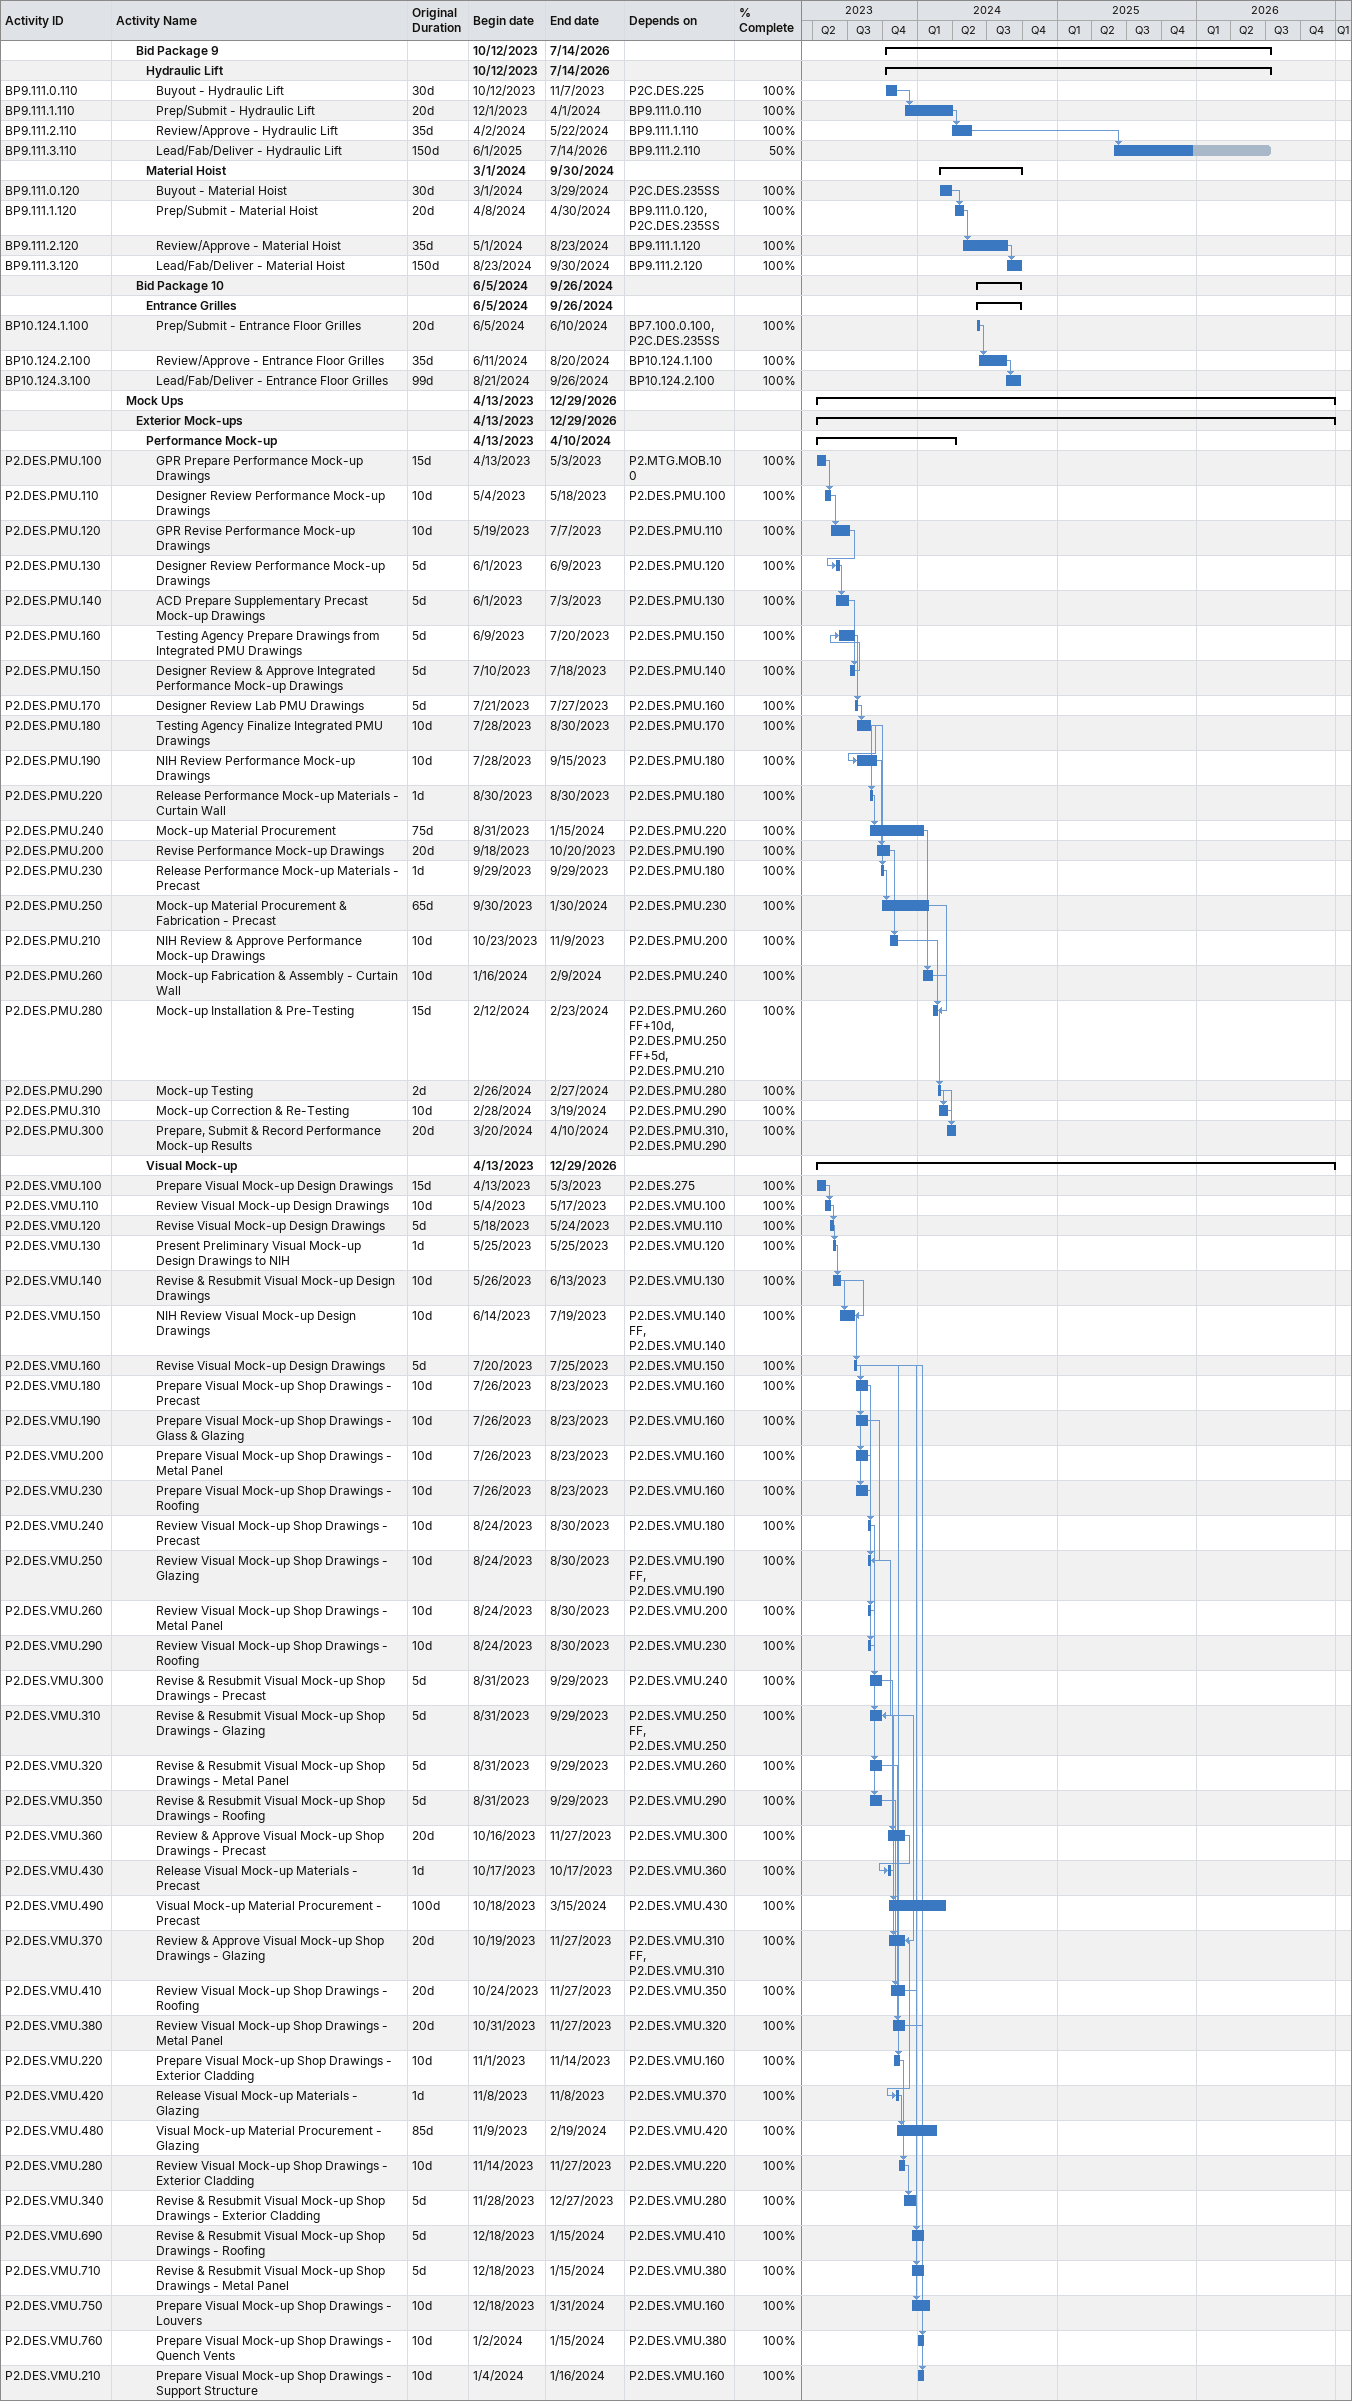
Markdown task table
| ID | Level | Task | Original duration | Start | Finish | Predecessors | % complete |
|---|---|---|---|---|---|---|---|
|  | 3 | **Bid Package 9** |  | 2023-10-12 | 2026-07-14 |  |  |
|  | 4 | **Hydraulic Lift** |  | 2023-10-12 | 2026-07-14 |  |  |
| BP9.111.0.110 | 5 | Buyout - Hydraulic Lift | 30d | 2023-10-12 | 2023-11-07 | P2C.DES.225 | 100 |
| BP9.111.1.110 | 5 | Prep/Submit - Hydraulic Lift | 20d | 2023-12-01 | 2024-04-01 | BP9.111.0.110 | 100 |
| BP9.111.2.110 | 5 | Review/Approve - Hydraulic Lift | 35d | 2024-04-02 | 2024-05-22 | BP9.111.1.110 | 100 |
| BP9.111.3.110 | 5 | Lead/Fab/Deliver - Hydraulic Lift | 150d | 2025-06-01 | 2026-07-14 | BP9.111.2.110 | 50 |
|  | 4 | **Material Hoist** |  | 2024-03-01 | 2024-09-30 |  |  |
| BP9.111.0.120 | 5 | Buyout - Material Hoist | 30d | 2024-03-01 | 2024-03-29 | P2C.DES.235SS | 100 |
| BP9.111.1.120 | 5 | Prep/Submit - Material Hoist | 20d | 2024-04-08 | 2024-04-30 | BP9.111.0.120, P2C.DES.235SS | 100 |
| BP9.111.2.120 | 5 | Review/Approve - Material Hoist | 35d | 2024-05-01 | 2024-08-23 | BP9.111.1.120 | 100 |
| BP9.111.3.120 | 5 | Lead/Fab/Deliver - Material Hoist | 150d | 2024-08-23 | 2024-09-30 | BP9.111.2.120 | 100 |
|  | 3 | **Bid Package 10** |  | 2024-06-05 | 2024-09-26 |  |  |
|  | 4 | **Entrance Grilles** |  | 2024-06-05 | 2024-09-26 |  |  |
| BP10.124.1.100 | 5 | Prep/Submit - Entrance Floor Grilles | 20d | 2024-06-05 | 2024-06-10 | BP7.100.0.100, P2C.DES.235SS | 100 |
| BP10.124.2.100 | 5 | Review/Approve - Entrance Floor Grilles | 35d | 2024-06-11 | 2024-08-20 | BP10.124.1.100 | 100 |
| BP10.124.3.100 | 5 | Lead/Fab/Deliver - Entrance Floor Grilles | 99d | 2024-08-21 | 2024-09-26 | BP10.124.2.100 | 100 |
|  | 2 | **Mock Ups** |  | 2023-04-13 | 2026-12-29 |  |  |
|  | 3 | **Exterior Mock-ups** |  | 2023-04-13 | 2026-12-29 |  |  |
|  | 4 | **Performance Mock-up** |  | 2023-04-13 | 2024-04-10 |  |  |
| P2.DES.PMU.100 | 5 | GPR Prepare Performance Mock-up Drawings | 15d | 2023-04-13 | 2023-05-03 | P2.MTG.MOB.100 | 100 |
| P2.DES.PMU.110 | 5 | Designer Review Performance Mock-up Drawings | 10d | 2023-05-04 | 2023-05-18 | P2.DES.PMU.100 | 100 |
| P2.DES.PMU.120 | 5 | GPR Revise Performance Mock-up Drawings | 10d | 2023-05-19 | 2023-07-07 | P2.DES.PMU.110 | 100 |
| P2.DES.PMU.130 | 5 | Designer Review Performance Mock-up Drawings | 5d | 2023-06-01 | 2023-06-09 | P2.DES.PMU.120 | 100 |
| P2.DES.PMU.140 | 5 | ACD Prepare Supplementary Precast Mock-up Drawings | 5d | 2023-06-01 | 2023-07-03 | P2.DES.PMU.130 | 100 |
| P2.DES.PMU.160 | 5 | Testing Agency Prepare Drawings from Integrated PMU Drawings | 5d | 2023-06-09 | 2023-07-20 | P2.DES.PMU.150 | 100 |
| P2.DES.PMU.150 | 5 | Designer Review & Approve Integrated Performance Mock-up Drawings | 5d | 2023-07-10 | 2023-07-18 | P2.DES.PMU.140 | 100 |
| P2.DES.PMU.170 | 5 | Designer Review Lab PMU Drawings | 5d | 2023-07-21 | 2023-07-27 | P2.DES.PMU.160 | 100 |
| P2.DES.PMU.180 | 5 | Testing Agency Finalize Integrated PMU Drawings | 10d | 2023-07-28 | 2023-08-30 | P2.DES.PMU.170 | 100 |
| P2.DES.PMU.190 | 5 | NIH Review Performance Mock-up Drawings | 10d | 2023-07-28 | 2023-09-15 | P2.DES.PMU.180 | 100 |
| P2.DES.PMU.220 | 5 | Release Performance Mock-up Materials - Curtain Wall | 1d | 2023-08-30 | 2023-08-30 | P2.DES.PMU.180 | 100 |
| P2.DES.PMU.240 | 5 | Mock-up Material Procurement | 75d | 2023-08-31 | 2024-01-15 | P2.DES.PMU.220 | 100 |
| P2.DES.PMU.200 | 5 | Revise Performance Mock-up Drawings | 20d | 2023-09-18 | 2023-10-20 | P2.DES.PMU.190 | 100 |
| P2.DES.PMU.230 | 5 | Release Performance Mock-up Materials - Precast | 1d | 2023-09-29 | 2023-09-29 | P2.DES.PMU.180 | 100 |
| P2.DES.PMU.250 | 5 | Mock-up Material Procurement & Fabrication - Precast | 65d | 2023-09-30 | 2024-01-30 | P2.DES.PMU.230 | 100 |
| P2.DES.PMU.210 | 5 | NIH Review & Approve Performance Mock-up Drawings | 10d | 2023-10-23 | 2023-11-09 | P2.DES.PMU.200 | 100 |
| P2.DES.PMU.260 | 5 | Mock-up Fabrication & Assembly - Curtain Wall | 10d | 2024-01-16 | 2024-02-09 | P2.DES.PMU.240 | 100 |
| P2.DES.PMU.280 | 5 | Mock-up Installation & Pre-Testing | 15d | 2024-02-12 | 2024-02-23 | P2.DES.PMU.260FF+10d, P2.DES.PMU.250FF+5d, P2.DES.PMU.210 | 100 |
| P2.DES.PMU.290 | 5 | Mock-up Testing | 2d | 2024-02-26 | 2024-02-27 | P2.DES.PMU.280 | 100 |
| P2.DES.PMU.310 | 5 | Mock-up Correction & Re-Testing | 10d | 2024-02-28 | 2024-03-19 | P2.DES.PMU.290 | 100 |
| P2.DES.PMU.300 | 5 | Prepare, Submit & Record Performance Mock-up Results | 20d | 2024-03-20 | 2024-04-10 | P2.DES.PMU.310, P2.DES.PMU.290 | 100 |
|  | 4 | **Visual Mock-up** |  | 2023-04-13 | 2026-12-29 |  |  |
| P2.DES.VMU.100 | 5 | Prepare Visual Mock-up Design Drawings | 15d | 2023-04-13 | 2023-05-03 | P2.DES.275 | 100 |
| P2.DES.VMU.110 | 5 | Review Visual Mock-up Design Drawings | 10d | 2023-05-04 | 2023-05-17 | P2.DES.VMU.100 | 100 |
| P2.DES.VMU.120 | 5 | Revise Visual Mock-up Design Drawings | 5d | 2023-05-18 | 2023-05-24 | P2.DES.VMU.110 | 100 |
| P2.DES.VMU.130 | 5 | Present Preliminary Visual Mock-up Design Drawings to NIH | 1d | 2023-05-25 | 2023-05-25 | P2.DES.VMU.120 | 100 |
| P2.DES.VMU.140 | 5 | Revise & Resubmit Visual Mock-up Design Drawings | 10d | 2023-05-26 | 2023-06-13 | P2.DES.VMU.130 | 100 |
| P2.DES.VMU.150 | 5 | NIH Review Visual Mock-up Design Drawings | 10d | 2023-06-14 | 2023-07-19 | P2.DES.VMU.140FF, P2.DES.VMU.140 | 100 |
| P2.DES.VMU.160 | 5 | Revise Visual Mock-up Design Drawings | 5d | 2023-07-20 | 2023-07-25 | P2.DES.VMU.150 | 100 |
| P2.DES.VMU.180 | 5 | Prepare Visual Mock-up Shop Drawings - Precast | 10d | 2023-07-26 | 2023-08-23 | P2.DES.VMU.160 | 100 |
| P2.DES.VMU.190 | 5 | Prepare Visual Mock-up Shop Drawings - Glass & Glazing | 10d | 2023-07-26 | 2023-08-23 | P2.DES.VMU.160 | 100 |
| P2.DES.VMU.200 | 5 | Prepare Visual Mock-up Shop Drawings - Metal Panel | 10d | 2023-07-26 | 2023-08-23 | P2.DES.VMU.160 | 100 |
| P2.DES.VMU.230 | 5 | Prepare Visual Mock-up Shop Drawings - Roofing | 10d | 2023-07-26 | 2023-08-23 | P2.DES.VMU.160 | 100 |
| P2.DES.VMU.240 | 5 | Review Visual Mock-up Shop Drawings - Precast | 10d | 2023-08-24 | 2023-08-30 | P2.DES.VMU.180 | 100 |
| P2.DES.VMU.250 | 5 | Review Visual Mock-up Shop Drawings - Glazing | 10d | 2023-08-24 | 2023-08-30 | P2.DES.VMU.190FF, P2.DES.VMU.190 | 100 |
| P2.DES.VMU.260 | 5 | Review Visual Mock-up Shop Drawings - Metal Panel | 10d | 2023-08-24 | 2023-08-30 | P2.DES.VMU.200 | 100 |
| P2.DES.VMU.290 | 5 | Review Visual Mock-up Shop Drawings - Roofing | 10d | 2023-08-24 | 2023-08-30 | P2.DES.VMU.230 | 100 |
| P2.DES.VMU.300 | 5 | Revise & Resubmit Visual Mock-up Shop Drawings - Precast | 5d | 2023-08-31 | 2023-09-29 | P2.DES.VMU.240 | 100 |
| P2.DES.VMU.310 | 5 | Revise & Resubmit Visual Mock-up Shop Drawings - Glazing | 5d | 2023-08-31 | 2023-09-29 | P2.DES.VMU.250FF, P2.DES.VMU.250 | 100 |
| P2.DES.VMU.320 | 5 | Revise & Resubmit Visual Mock-up Shop Drawings - Metal Panel | 5d | 2023-08-31 | 2023-09-29 | P2.DES.VMU.260 | 100 |
| P2.DES.VMU.350 | 5 | Revise & Resubmit Visual Mock-up Shop Drawings - Roofing | 5d | 2023-08-31 | 2023-09-29 | P2.DES.VMU.290 | 100 |
| P2.DES.VMU.360 | 5 | Review & Approve Visual Mock-up Shop Drawings - Precast | 20d | 2023-10-16 | 2023-11-27 | P2.DES.VMU.300 | 100 |
| P2.DES.VMU.430 | 5 | Release Visual Mock-up Materials - Precast | 1d | 2023-10-17 | 2023-10-17 | P2.DES.VMU.360 | 100 |
| P2.DES.VMU.490 | 5 | Visual Mock-up Material Procurement - Precast | 100d | 2023-10-18 | 2024-03-15 | P2.DES.VMU.430 | 100 |
| P2.DES.VMU.370 | 5 | Review & Approve Visual Mock-up Shop Drawings - Glazing | 20d | 2023-10-19 | 2023-11-27 | P2.DES.VMU.310FF, P2.DES.VMU.310 | 100 |
| P2.DES.VMU.410 | 5 | Review Visual Mock-up Shop Drawings - Roofing | 20d | 2023-10-24 | 2023-11-27 | P2.DES.VMU.350 | 100 |
| P2.DES.VMU.380 | 5 | Review Visual Mock-up Shop Drawings - Metal Panel | 20d | 2023-10-31 | 2023-11-27 | P2.DES.VMU.320 | 100 |
| P2.DES.VMU.220 | 5 | Prepare Visual Mock-up Shop Drawings - Exterior Cladding | 10d | 2023-11-01 | 2023-11-14 | P2.DES.VMU.160 | 100 |
| P2.DES.VMU.420 | 5 | Release Visual Mock-up Materials - Glazing | 1d | 2023-11-08 | 2023-11-08 | P2.DES.VMU.370 | 100 |
| P2.DES.VMU.480 | 5 | Visual Mock-up Material Procurement - Glazing | 85d | 2023-11-09 | 2024-02-19 | P2.DES.VMU.420 | 100 |
| P2.DES.VMU.280 | 5 | Review Visual Mock-up Shop Drawings - Exterior Cladding | 10d | 2023-11-14 | 2023-11-27 | P2.DES.VMU.220 | 100 |
| P2.DES.VMU.340 | 5 | Revise & Resubmit Visual Mock-up Shop Drawings - Exterior Cladding | 5d | 2023-11-28 | 2023-12-27 | P2.DES.VMU.280 | 100 |
| P2.DES.VMU.690 | 5 | Revise & Resubmit Visual Mock-up Shop Drawings - Roofing | 5d | 2023-12-18 | 2024-01-15 | P2.DES.VMU.410 | 100 |
| P2.DES.VMU.710 | 5 | Revise & Resubmit Visual Mock-up Shop Drawings - Metal Panel | 5d | 2023-12-18 | 2024-01-15 | P2.DES.VMU.380 | 100 |
| P2.DES.VMU.750 | 5 | Prepare Visual Mock-up Shop Drawings - Louvers | 10d | 2023-12-18 | 2024-01-31 | P2.DES.VMU.160 | 100 |
| P2.DES.VMU.760 | 5 | Prepare Visual Mock-up Shop Drawings - Quench Vents | 10d | 2024-01-02 | 2024-01-15 | P2.DES.VMU.380 | 100 |
| P2.DES.VMU.210 | 5 | Prepare Visual Mock-up Shop Drawings - Support Structure | 10d | 2024-01-04 | 2024-01-16 | P2.DES.VMU.160 | 100 |
